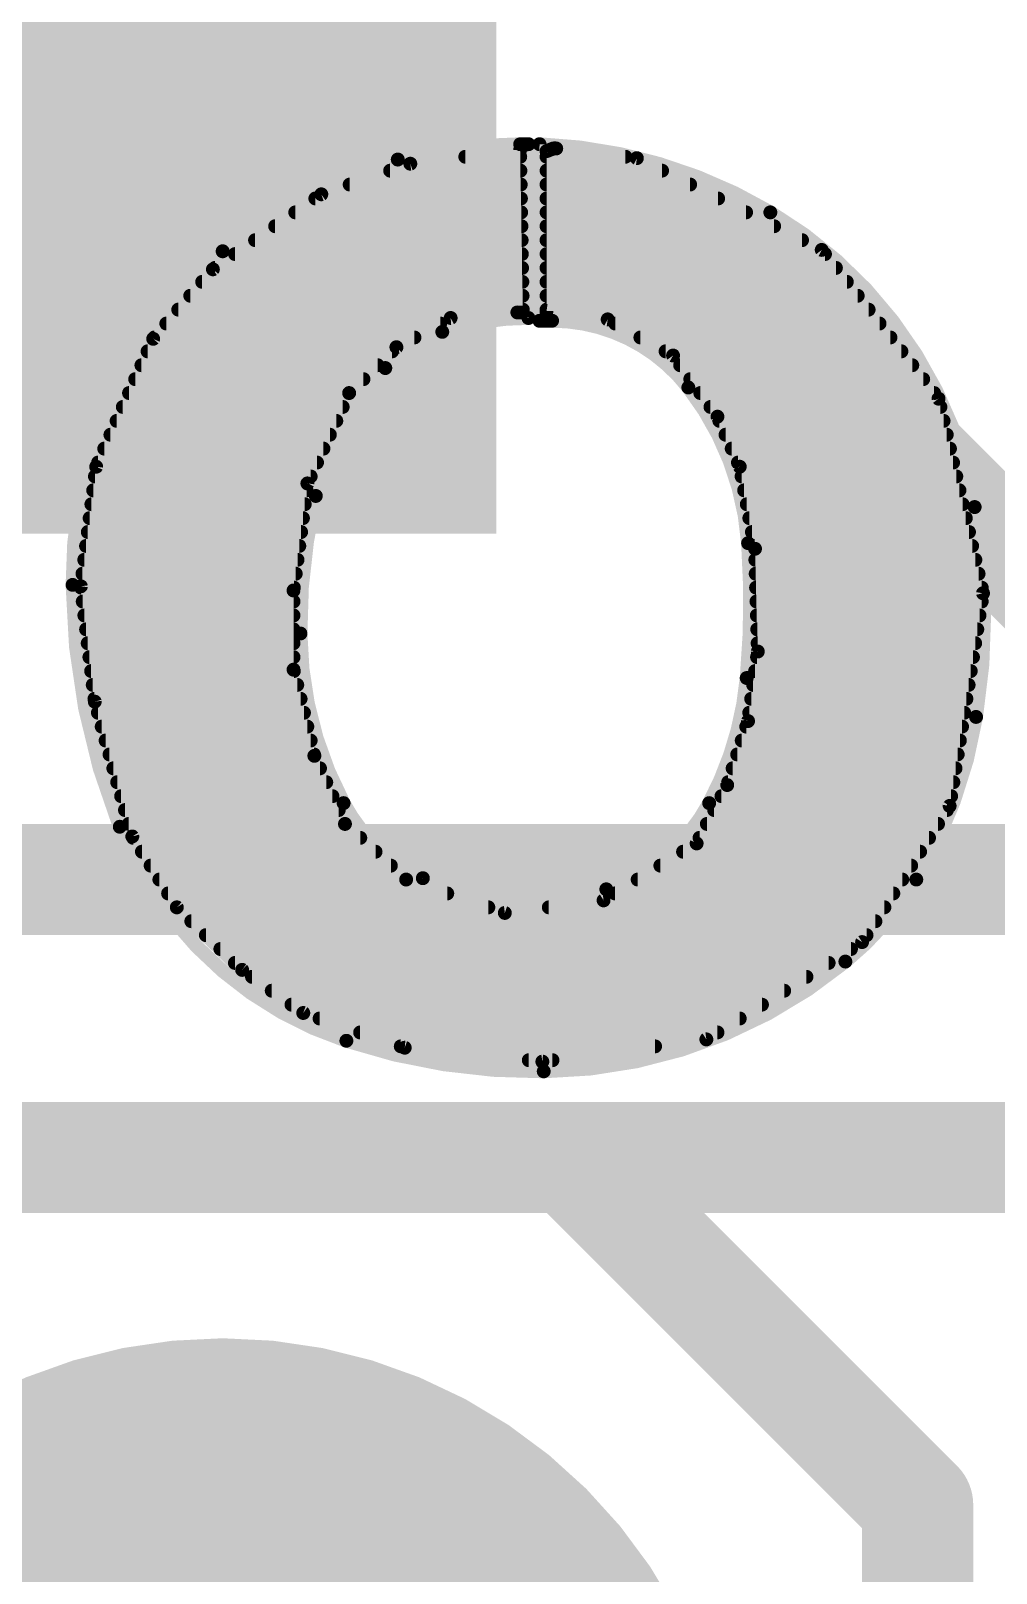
# Model space of a CAD drawing. Extents: x -20 to 87, y -16 to 68.
# Drawn here: x 5.999 to 7.763, y 47.501 to 50.319 of the extents above; entities that cross this region are included whole.
import ezdxf

# ---------------------------------------------------------------- set-up
doc = ezdxf.new("R2010")
doc.units = 0
for name, color, linetype in [('1', 12, 'CONTINUOUS'), ('17', 110, 'CONTINUOUS'), ('22', 40, 'CONTINUOUS'), ('51', 53, 'CONTINUOUS')]:
    doc.layers.add(name, color=color, linetype=linetype)

# ---------------------------------------------------------------- blocks, each defined once
blk = doc.blocks.new('ROUNDP')
at = {"const_width": 0.5}
blk.add_lwpolyline([(0, -0.25, 1), (0, 0.25, 1), (0, -0.25)], format="xyb", dxfattribs=at)
blk = doc.blocks.new('RECT')
blk.add_solid([(-0.5, -0.5), (0.5, -0.5), (-0.5, 0.5), (0.5, 0.5)])

msp = doc.modelspace()

# ---------------------------------------------------------------- linework, layer by layer
at = {"layer": '1', "const_width": 0.2032}
for points in [[(6.35, 49.95), (7.2, 49.95)], [(7.2, 49.95), (7.874, 49.276)], [(4.826, 48.768), (11.176, 48.768)], [(5.715, 48.26), (16.002, 48.26)]]:
    msp.add_lwpolyline(points, dxfattribs=at)
at = {"layer": '1', "const_width": 0.1016}
for points in [[(6.35, 50.0008, 1), (6.35, 49.8992)], [(7.2359, 49.9859, 1), (7.1641, 49.9141)], [(7.2, 49.8992, 1), (7.2, 50.0008)]]:
    msp.add_lwpolyline(points, format="xyb", dxfattribs=at)
at = {"layer": '22'}
for points, const_width in [([(6.8936, 50.1117, 0.0624), (6.67, 50.0837)], 0.0254), ([(6.8999, 50.1016, 1), (6.8873, 50.1014)], 0.0127), ([(6.8936, 50.118, 1), (6.8936, 50.1054)], 0.0127), ([(6.8944, 50.0952, 1), (6.8928, 50.1078)], 0.0127), ([(6.8936, 50.1054, 1), (6.8936, 50.118)], 0.0127), ([(6.9152, 50.1117, 1), (6.9024, 50.1117)], 0.0127), ([(6.9088, 50.1054, 1), (6.9088, 50.118)], 0.0127), ([(6.9355, 50.1117, 1), (6.9227, 50.1117)], 0.0127), ([(7.3508, 49.9872, 0.1246), (6.9291, 50.1117)], 0.0254), ([(6.9293, 50.118, 1), (6.9289, 50.1054)], 0.0127), ([(6.9395, 50.1049, 1), (6.9441, 50.0931)], 0.0127), ([(6.9482, 50.099, 1), (6.9355, 50.099)], 0.0127), ([(6.9545, 50.1103, 1), (6.9545, 50.0977)], 0.0127), ([(6.9568, 50.0981, 1), (6.9522, 50.1099)], 0.0127), ([(6.9604, 50.1103, 1), (6.9588, 50.0977)], 0.0127), ([(6.9596, 50.0977, 1), (6.9596, 50.1103)], 0.0127), ([(6.67, 50.0837, 0.1172), (6.35, 49.9161)], 0.0254), ([(6.6684, 50.0899, 1), (6.6716, 50.0775)], 0.0127), ([(6.6716, 50.0775, 1), (6.6684, 50.0899)], 0.0127), ([(6.6921, 50.0824, 1), (6.6937, 50.0698)], 0.0127), ([(6.695, 50.0701, 1), (6.6908, 50.0821)], 0.0127), ([(6.7933, 50.0951, 1), (6.7933, 50.0825)], 0.0127), ([(6.8938, 50.0825, 1), (6.8938, 50.0951)], 0.0127), ([(6.9418, 50.0951, 1), (6.9418, 50.0825)], 0.0127), ([(7.0861, 50.0825, 1), (7.0861, 50.0951)], 0.0127), ([(7.1097, 50.092, 1), (7.1041, 50.0806)], 0.0127), ([(7.1061, 50.08, 1), (7.1077, 50.0926)], 0.0127), ([(6.656, 50.0697, 1), (6.656, 50.0571)], 0.0127), ([(6.8942, 50.0571, 1), (6.8942, 50.0697)], 0.0127), ([(6.9418, 50.0697, 1), (6.9418, 50.0571)], 0.0127), ([(7.153, 50.0571, 1), (7.153, 50.0697)], 0.0127), ([(6.5282, 50.0262, 1), (6.5324, 50.0142)], 0.0127), ([(6.5339, 50.015, 1), (6.5267, 50.0254)], 0.0127), ([(6.5821, 50.0444, 1), (6.5821, 50.0317)], 0.0127), ([(6.8947, 50.0317, 1), (6.8947, 50.0444)], 0.0127), ([(6.9418, 50.0444, 1), (6.9418, 50.0317)], 0.0127), ([(7.2042, 50.0317, 1), (7.2042, 50.0444)], 0.0127), ([(6.4826, 49.9935, 1), (6.4826, 49.9809)], 0.0127), ([(6.5193, 50.0189, 1), (6.5193, 50.0063)], 0.0127), ([(6.8951, 50.0063, 1), (6.8951, 50.0189)], 0.0127), ([(6.8955, 49.9809, 1), (6.8955, 49.9935)], 0.0127), ([(6.9418, 50.0189, 1), (6.9418, 50.0063)], 0.0127), ([(6.9418, 49.9935, 1), (6.9418, 49.9809)], 0.0127), ([(7.2554, 50.0063, 1), (7.2554, 50.0189)], 0.0127), ([(7.3065, 49.9809, 1), (7.3065, 49.9935)], 0.0127), ([(7.7241, 49.4487, 0.2183), (7.3508, 49.9872)], 0.0254), ([(7.354, 49.9927, 1), (7.3476, 49.9817)], 0.0127), ([(7.3476, 49.9817, 1), (7.354, 49.9927)], 0.0127), ([(6.4459, 49.9682, 1), (6.4459, 49.9555)], 0.0127), ([(6.896, 49.9555, 1), (6.896, 49.9682)], 0.0127), ([(6.9418, 49.9682, 1), (6.9418, 49.9555)], 0.0127), ([(7.3577, 49.9555, 1), (7.3577, 49.9682)], 0.0127), ([(6.4092, 49.9427, 1), (6.4092, 49.9301)], 0.0127), ([(6.8964, 49.9301, 1), (6.8964, 49.9427)], 0.0127), ([(6.9418, 49.9427, 1), (6.9418, 49.9301)], 0.0127), ([(7.4088, 49.9301, 1), (7.4088, 49.9427)], 0.0127), ([(6.35, 49.9161, 0.2195), (6.0757, 49.3065)], 0.0254), ([(6.3458, 49.9209, 1), (6.3542, 49.9113)], 0.0127), ([(6.3542, 49.9113, 1), (6.3458, 49.9209)], 0.0127), ([(6.3725, 49.9173, 1), (6.3725, 49.9047)], 0.0127), ([(6.8968, 49.9047, 1), (6.8968, 49.9173)], 0.0127), ([(6.9418, 49.9173, 1), (6.9418, 49.9047)], 0.0127), ([(7.4497, 49.9225, 1), (7.4397, 49.9147)], 0.0127), ([(7.4419, 49.9129, 1), (7.4475, 49.9243)], 0.0127), ([(7.4507, 49.9047, 1), (7.4507, 49.9173)], 0.0127), ([(6.3286, 49.8883, 1), (6.3358, 49.8779)], 0.0127), ([(6.337, 49.879, 1), (6.3274, 49.8872)], 0.0127), ([(6.3358, 49.892, 1), (6.3358, 49.8793)], 0.0127), ([(6.8972, 49.8793, 1), (6.8972, 49.892)], 0.0127), ([(6.9418, 49.892, 1), (6.9418, 49.8793)], 0.0127), ([(7.4706, 49.8793, 1), (7.4706, 49.892)], 0.0127), ([(6.3125, 49.8665, 1), (6.3125, 49.8539)], 0.0127), ([(6.8977, 49.8539, 1), (6.8977, 49.8665)], 0.0127), ([(6.9418, 49.8665, 1), (6.9418, 49.8539)], 0.0127), ([(7.4906, 49.8539, 1), (7.4906, 49.8665)], 0.0127), ([(6.2907, 49.8411, 1), (6.2907, 49.8285)], 0.0127), ([(6.8981, 49.8285, 1), (6.8981, 49.8411)], 0.0127), ([(6.9418, 49.8411, 1), (6.9418, 49.8285)], 0.0127), ([(7.5105, 49.8285, 1), (7.5105, 49.8411)], 0.0127), ([(6.2688, 49.8158, 1), (6.2688, 49.8031)], 0.0127), ([(6.9088, 49.7942, 0.0828), (6.7513, 49.7688)], 0.0254), ([(6.7661, 49.8005, 1), (6.7671, 49.7879)], 0.0127), ([(6.7696, 49.7886, 1), (6.7636, 49.7998)], 0.0127), ([(6.8885, 49.8107, 1), (6.8885, 49.798)], 0.0127), ([(6.889, 49.798, 1), (6.888, 49.8106)], 0.0127), ([(6.8923, 49.8042, 1), (6.9049, 49.8044)], 0.0127), ([(6.8985, 49.8031, 1), (6.8985, 49.8158)], 0.0127), ([(6.8986, 49.798, 1), (6.8986, 49.8107)], 0.0127), ([(6.9024, 49.7942, 1), (6.9152, 49.7942)], 0.0127), ([(6.9088, 49.7879, 1), (6.9088, 49.8005)], 0.0127), ([(6.9291, 49.7955, 1), (6.9291, 49.7828)], 0.0127), ([(6.9418, 49.8158, 1), (6.9418, 49.8031)], 0.0127), ([(6.9427, 49.8132, 1), (6.9409, 49.8006)], 0.0127), ([(6.9355, 49.8069, 1), (6.9482, 49.8069)], 0.0127), ([(7.2009, 49.6672, 0.2316), (6.952, 49.7891)], 0.0254), ([(6.952, 49.7954, 1), (6.952, 49.7828)], 0.0127), ([(6.952, 49.7828, 1), (6.952, 49.7955)], 0.0127), ([(7.0567, 49.7972, 1), (7.0505, 49.786)], 0.0127), ([(7.0527, 49.7853, 1), (7.0545, 49.7979)], 0.0127), ([(7.5304, 49.8031, 1), (7.5304, 49.8158)], 0.0127), ([(6.247, 49.7903, 1), (6.247, 49.7777)], 0.0127), ([(6.7513, 49.7688, 0.1209), (6.6472, 49.7027)], 0.0254), ([(6.7493, 49.7748, 1), (6.7533, 49.7628)], 0.0127), ([(6.7477, 49.7777, 1), (6.7477, 49.7903)], 0.0127), ([(6.7533, 49.7628, 1), (6.7493, 49.7748)], 0.0127), ([(6.9227, 49.7891, 1), (6.9355, 49.7891)], 0.0127), ([(7.0673, 49.7903, 1), (7.0673, 49.7777)], 0.0127), ([(7.5504, 49.7777, 1), (7.5504, 49.7903)], 0.0127), ([(6.2128, 49.7396, 1), (6.2128, 49.7269)], 0.0127), ([(6.2182, 49.7602, 1), (6.2278, 49.752)], 0.0127), ([(6.2288, 49.7535, 1), (6.2172, 49.7587)], 0.0127), ([(6.2252, 49.7649, 1), (6.2252, 49.7523)], 0.0127), ([(6.6597, 49.7269, 1), (6.6597, 49.7396)], 0.0127), ([(6.6645, 49.7464, 1), (6.6705, 49.7352)], 0.0127), ([(6.6719, 49.7362, 1), (6.6631, 49.7454)], 0.0127), ([(6.7005, 49.7523, 1), (6.7005, 49.7649)], 0.0127), ([(7.1133, 49.7649, 1), (7.1133, 49.7523)], 0.0127), ([(7.1593, 49.7396, 1), (7.1593, 49.7269)], 0.0127), ([(7.5703, 49.7523, 1), (7.5703, 49.7649)], 0.0127), ([(7.5903, 49.7269, 1), (7.5903, 49.7396)], 0.0127), ([(6.2015, 49.7141, 1), (6.2015, 49.7015)], 0.0127), ([(6.6335, 49.7015, 1), (6.6335, 49.7141)], 0.0127), ([(7.1781, 49.7293, 1), (7.1679, 49.7219)], 0.0127), ([(7.1699, 49.72, 1), (7.1761, 49.7312)], 0.0127), ([(7.1859, 49.7141, 1), (7.1859, 49.7015)], 0.0127), ([(7.6102, 49.7015, 1), (7.6102, 49.7141)], 0.0127), ([(6.1902, 49.6887, 1), (6.1902, 49.6761)], 0.0127), ([(6.6472, 49.7027, 0.1342), (6.5202, 49.469)], 0.0254), ([(6.6073, 49.6761, 1), (6.6073, 49.6887)], 0.0127), ([(6.6426, 49.7071, 1), (6.6518, 49.6983)], 0.0127), ([(6.6518, 49.6983, 1), (6.6426, 49.7071)], 0.0127), ([(7.2044, 49.6887, 1), (7.2044, 49.6761)], 0.0127), ([(7.6302, 49.6761, 1), (7.6302, 49.6887)], 0.0127), ([(6.1789, 49.6634, 1), (6.1789, 49.6507)], 0.0127), ([(6.5767, 49.6616, 1), (6.5855, 49.6524)], 0.0127), ([(6.5869, 49.6543, 1), (6.5753, 49.6597)], 0.0127), ([(6.5811, 49.6507, 1), (6.5811, 49.6634)], 0.0127), ([(7.3101, 49.3827, 0.1478), (7.2009, 49.6672)], 0.0254), ([(7.2059, 49.6711, 1), (7.1959, 49.6633)], 0.0127), ([(7.1959, 49.6633, 1), (7.2059, 49.6711)], 0.0127), ([(7.2228, 49.6634, 1), (7.2228, 49.6507)], 0.0127), ([(7.6501, 49.6507, 1), (7.6501, 49.6634)], 0.0127), ([(7.6643, 49.6482, 1), (7.6519, 49.6454)], 0.0127), ([(6.1675, 49.6379, 1), (6.1675, 49.6253)], 0.0127), ([(6.5694, 49.6253, 1), (6.5694, 49.6379)], 0.0127), ([(7.2413, 49.6379, 1), (7.2413, 49.6253)], 0.0127), ([(7.6531, 49.6429, 1), (7.6631, 49.6507)], 0.0127), ([(7.6616, 49.6253, 1), (7.6616, 49.6379)], 0.0127), ([(6.1562, 49.6125, 1), (6.1562, 49.5999)], 0.0127), ([(6.5577, 49.5999, 1), (6.5577, 49.6125)], 0.0127), ([(7.26, 49.6164, 1), (7.2484, 49.6112)], 0.0127), ([(7.2491, 49.6101, 1), (7.2593, 49.6175)], 0.0127), ([(7.2576, 49.6125, 1), (7.2576, 49.5999)], 0.0127), ([(7.6674, 49.5999, 1), (7.6674, 49.6125)], 0.0127), ([(6.1449, 49.5872, 1), (6.1449, 49.5745)], 0.0127), ([(6.5459, 49.5745, 1), (6.5459, 49.5872)], 0.0127), ([(7.2689, 49.5872, 1), (7.2689, 49.5745)], 0.0127), ([(7.6732, 49.5745, 1), (7.6732, 49.5872)], 0.0127), ([(6.1336, 49.5618, 1), (6.1336, 49.5491)], 0.0127), ([(6.5342, 49.5491, 1), (6.5342, 49.5618)], 0.0127), ([(7.2802, 49.5618, 1), (7.2802, 49.5491)], 0.0127), ([(7.679, 49.5491, 1), (7.679, 49.5618)], 0.0127), ([(6.1252, 49.5216, 1), (6.1126, 49.5232)], 0.0127), ([(6.1131, 49.525, 1), (6.1247, 49.5198)], 0.0127), ([(6.1223, 49.5363, 1), (6.1223, 49.5237)], 0.0127), ([(6.5225, 49.5237, 1), (6.5225, 49.5363)], 0.0127), ([(7.2915, 49.5363, 1), (7.2915, 49.5237)], 0.0127), ([(7.3011, 49.5236, 1), (7.2887, 49.5212)], 0.0127), ([(7.2891, 49.5198, 1), (7.3007, 49.525)], 0.0127), ([(7.6848, 49.5237, 1), (7.6848, 49.5363)], 0.0127), ([(6.1134, 49.4856, 1), (6.1134, 49.4729)], 0.0127), ([(6.1166, 49.511, 1), (6.1166, 49.4983)], 0.0127), ([(6.5112, 49.4911, 1), (6.4986, 49.4927)], 0.0127), ([(6.4991, 49.4946, 1), (6.5107, 49.4892)], 0.0127), ([(6.5033, 49.4729, 1), (6.5033, 49.4856)], 0.0127), ([(6.5108, 49.4983, 1), (6.5108, 49.511)], 0.0127), ([(7.2982, 49.511, 1), (7.2982, 49.4983)], 0.0127), ([(7.3029, 49.4856, 1), (7.3029, 49.4729)], 0.0127), ([(7.6906, 49.4983, 1), (7.6906, 49.511)], 0.0127), ([(7.6964, 49.4729, 1), (7.6964, 49.4856)], 0.0127), ([(6.1101, 49.4601, 1), (6.1101, 49.4475)], 0.0127), ([(6.5202, 49.469, 0.0602), (6.4922, 49.2176)], 0.0254), ([(6.5, 49.4475, 1), (6.5, 49.4601)], 0.0127), ([(6.514, 49.4705, 1), (6.5264, 49.4675)], 0.0127), ([(6.5264, 49.4675, 1), (6.514, 49.4705)], 0.0127), ([(7.3077, 49.4601, 1), (7.3077, 49.4475)], 0.0127), ([(7.7022, 49.4475, 1), (7.7022, 49.4601)], 0.0127), ([(6.1069, 49.4348, 1), (6.1069, 49.4221)], 0.0127), ([(6.4967, 49.4221, 1), (6.4967, 49.4348)], 0.0127), ([(7.3124, 49.4348, 1), (7.3124, 49.4221)], 0.0127), ([(7.708, 49.4221, 1), (7.708, 49.4348)], 0.0127), ([(7.7267, 49.0652, 0.0851), (7.7241, 49.4487)], 0.0254), ([(7.7304, 49.4498, 1), (7.7178, 49.4476)], 0.0127), ([(7.7178, 49.4476, 1), (7.7304, 49.4498)], 0.0127), ([(6.1036, 49.4094, 1), (6.1036, 49.3967)], 0.0127), ([(6.4934, 49.3967, 1), (6.4934, 49.4094)], 0.0127), ([(7.3171, 49.4094, 1), (7.3171, 49.3967)], 0.0127), ([(7.7138, 49.3967, 1), (7.7138, 49.4094)], 0.0127), ([(6.1003, 49.3839, 1), (6.1003, 49.3713)], 0.0127), ([(6.4901, 49.3713, 1), (6.4901, 49.3839)], 0.0127), ([(7.3076, 49.1363, 0.0416), (7.3101, 49.3827)], 0.0254), ([(7.3164, 49.3832, 1), (7.3038, 49.3822)], 0.0127), ([(7.3038, 49.3822, 1), (7.3164, 49.3832)], 0.0127), ([(7.3219, 49.3839, 1), (7.3219, 49.3713)], 0.0127), ([(7.3291, 49.3727, 1), (7.3165, 49.3723)], 0.0127), ([(7.3166, 49.3713, 1), (7.329, 49.3737)], 0.0127), ([(7.7196, 49.3713, 1), (7.7196, 49.3839)], 0.0127), ([(6.0971, 49.3586, 1), (6.0971, 49.3459)], 0.0127), ([(6.4868, 49.3459, 1), (6.4868, 49.3586)], 0.0127), ([(7.3234, 49.3586, 1), (7.3234, 49.3459)], 0.0127), ([(7.7255, 49.3459, 1), (7.7255, 49.3586)], 0.0127), ([(6.0938, 49.3332, 1), (6.0938, 49.3205)], 0.0127), ([(6.4835, 49.3205, 1), (6.4835, 49.3332)], 0.0127), ([(7.324, 49.3332, 1), (7.324, 49.3205)], 0.0127), ([(7.7313, 49.3205, 1), (7.7313, 49.3332)], 0.0127), ([(6.0757, 49.3065, 0.092), (6.162, 48.8645)], 0.0254), ([(6.082, 49.3066, 1), (6.0694, 49.3064)], 0.0127), ([(6.0694, 49.3064, 1), (6.082, 49.3066)], 0.0127), ([(6.0972, 49.3047, 1), (6.0846, 49.3031)], 0.0127), ([(6.0846, 49.3047, 1), (6.0972, 49.3031)], 0.0127), ([(6.0912, 49.3077, 1), (6.0912, 49.2951)], 0.0127), ([(6.4859, 49.2963, 1), (6.4732, 49.2963)], 0.0127), ([(6.4732, 49.2971, 1), (6.4858, 49.2955)], 0.0127), ([(6.4802, 49.2951, 1), (6.4802, 49.3077)], 0.0127), ([(7.3247, 49.3077, 1), (7.3247, 49.2951)], 0.0127), ([(7.7457, 49.2902, 1), (7.7331, 49.2922)], 0.0127), ([(7.7332, 49.2898, 1), (7.7456, 49.2926)], 0.0127), ([(7.7371, 49.2951, 1), (7.7371, 49.3077)], 0.0127), ([(6.0943, 49.2824, 1), (6.0943, 49.2697)], 0.0127), ([(6.4795, 49.2697, 1), (6.4795, 49.2824)], 0.0127), ([(7.3254, 49.2824, 1), (7.3254, 49.2697)], 0.0127), ([(7.737, 49.2697, 1), (7.737, 49.2824)], 0.0127), ([(6.0973, 49.257, 1), (6.0973, 49.2443)], 0.0127), ([(6.1004, 49.2315, 1), (6.1004, 49.2189)], 0.0127), ([(6.4795, 49.2443, 1), (6.4795, 49.257)], 0.0127), ([(6.4795, 49.2189, 1), (6.4795, 49.2315)], 0.0127), ([(7.3261, 49.257, 1), (7.3261, 49.2443)], 0.0127), ([(7.3268, 49.2315, 1), (7.3268, 49.2189)], 0.0127), ([(7.729, 49.2189, 1), (7.729, 49.2315)], 0.0127), ([(7.733, 49.2443, 1), (7.733, 49.257)], 0.0127), ([(6.1034, 49.2062, 1), (6.1034, 49.1935)], 0.0127), ([(6.4795, 49.1935, 1), (6.4795, 49.2062)], 0.0127), ([(6.4922, 49.2176, 0.1204), (6.571, 48.9077)], 0.0254), ([(6.4985, 49.2177, 1), (6.4859, 49.2175)], 0.0127), ([(6.4859, 49.2175, 1), (6.4985, 49.2177)], 0.0127), ([(7.3275, 49.2062, 1), (7.3275, 49.1935)], 0.0127), ([(7.7251, 49.1935, 1), (7.7251, 49.2062)], 0.0127), ([(6.1065, 49.1808, 1), (6.1065, 49.1681)], 0.0127), ([(6.4795, 49.1681, 1), (6.4795, 49.1808)], 0.0127), ([(7.3265, 49.1808, 1), (7.3265, 49.1681)], 0.0127), ([(7.3342, 49.1837, 1), (7.3216, 49.1855)], 0.0127), ([(7.3216, 49.1844, 1), (7.3342, 49.1848)], 0.0127), ([(7.7211, 49.1681, 1), (7.7211, 49.1808)], 0.0127), ([(6.1096, 49.1553, 1), (6.1096, 49.1427)], 0.0127), ([(6.4857, 49.153, 1), (6.4733, 49.15)], 0.0127), ([(6.4732, 49.1515, 1), (6.4859, 49.1515)], 0.0127), ([(6.4801, 49.1427, 1), (6.4801, 49.1553)], 0.0127), ([(7.3229, 49.1553, 1), (7.3229, 49.1427)], 0.0127), ([(7.7171, 49.1427, 1), (7.7171, 49.1553)], 0.0127), ([(6.1126, 49.13, 1), (6.1126, 49.1173)], 0.0127), ([(6.4863, 49.1173, 1), (6.4863, 49.13)], 0.0127), ([(7.239, 48.9077, 0.0995), (7.3076, 49.1363)], 0.0254), ([(7.3013, 49.1369, 1), (7.3139, 49.1357)], 0.0127), ([(7.3139, 49.1357, 1), (7.3013, 49.1369)], 0.0127), ([(7.3194, 49.13, 1), (7.3194, 49.1173)], 0.0127), ([(7.7131, 49.1173, 1), (7.7131, 49.13)], 0.0127), ([(6.1157, 49.1046, 1), (6.1157, 49.0919)], 0.0127), ([(6.1224, 49.0948, 1), (6.1102, 49.0914)], 0.0127), ([(6.11, 49.0923, 1), (6.1226, 49.0939)], 0.0127), ([(6.4924, 49.0919, 1), (6.4924, 49.1046)], 0.0127), ([(7.3158, 49.1046, 1), (7.3158, 49.0919)], 0.0127), ([(7.7091, 49.0919, 1), (7.7091, 49.1046)], 0.0127), ([(6.122, 49.0791, 1), (6.122, 49.0665)], 0.0127), ([(6.4986, 49.0665, 1), (6.4986, 49.0791)], 0.0127), ([(7.3161, 49.0556, 1), (7.3041, 49.0596)], 0.0127), ([(7.3122, 49.0791, 1), (7.3122, 49.0665)], 0.0127), ([(7.6175, 48.768, 0.0949), (7.7267, 49.0652)], 0.0254), ([(7.7051, 49.0665, 1), (7.7051, 49.0791)], 0.0127), ([(7.733, 49.0642, 1), (7.7204, 49.0662)], 0.0127), ([(7.7204, 49.0662, 1), (7.733, 49.0642)], 0.0127), ([(6.129, 49.0538, 1), (6.129, 49.0411)], 0.0127), ([(6.5047, 49.0411, 1), (6.5047, 49.0538)], 0.0127), ([(7.3068, 49.0538, 1), (7.3068, 49.0411)], 0.0127), ([(7.3038, 49.0585, 1), (7.3164, 49.0567)], 0.0127), ([(7.7011, 49.0411, 1), (7.7011, 49.0538)], 0.0127), ([(6.1361, 49.0284, 1), (6.1361, 49.0157)], 0.0127), ([(6.5108, 49.0157, 1), (6.5108, 49.0284)], 0.0127), ([(7.2985, 49.0284, 1), (7.2985, 49.0157)], 0.0127), ([(7.6971, 49.0157, 1), (7.6971, 49.0284)], 0.0127), ([(6.1432, 49.0029, 1), (6.1432, 48.9903)], 0.0127), ([(6.1502, 48.9776, 1), (6.1502, 48.9649)], 0.0127), ([(6.5234, 48.9967, 1), (6.5118, 48.9915)], 0.0127), ([(6.5114, 48.9926, 1), (6.5238, 48.9956)], 0.0127), ([(6.517, 48.9903, 1), (6.517, 49.0029)], 0.0127), ([(6.5279, 48.9649, 1), (6.5279, 48.9776)], 0.0127), ([(7.2819, 48.9776, 1), (7.2819, 48.9649)], 0.0127), ([(7.2902, 49.0029, 1), (7.2902, 48.9903)], 0.0127), ([(7.6892, 48.9649, 1), (7.6892, 48.9776)], 0.0127), ([(7.6932, 48.9903, 1), (7.6932, 49.0029)], 0.0127), ([(6.1573, 48.9522, 1), (6.1573, 48.9395)], 0.0127), ([(6.5393, 48.9395, 1), (6.5393, 48.9522)], 0.0127), ([(7.2737, 48.9522, 1), (7.2737, 48.9395)], 0.0127), ([(7.6852, 48.9395, 1), (7.6852, 48.9522)], 0.0127), ([(6.1644, 48.9267, 1), (6.1644, 48.9141)], 0.0127), ([(6.5507, 48.9141, 1), (6.5507, 48.9267)], 0.0127), ([(7.2614, 48.9267, 1), (7.2614, 48.9141)], 0.0127), ([(7.266, 48.9427, 1), (7.278, 48.9387)], 0.0127), ([(7.2776, 48.9378, 1), (7.2664, 48.9436)], 0.0127), ([(7.6812, 48.9141, 1), (7.6812, 48.9267)], 0.0127), ([(6.1715, 48.9014, 1), (6.1715, 48.8887)], 0.0127), ([(6.5621, 48.8887, 1), (6.5621, 48.9014)], 0.0127), ([(6.571, 48.9077, 0.1633), (6.7158, 48.7705)], 0.0254), ([(6.5766, 48.9107, 1), (6.5654, 48.9047)], 0.0127), ([(6.5654, 48.9047, 1), (6.5766, 48.9107)], 0.0127), ([(7.051, 48.7502, 0.1942), (7.239, 48.9077)], 0.0254), ([(7.2334, 48.9107, 1), (7.2446, 48.9047)], 0.0127), ([(7.2446, 48.9047, 1), (7.2334, 48.9107)], 0.0127), ([(7.2481, 48.9014, 1), (7.2481, 48.8887)], 0.0127), ([(7.6721, 48.9036, 1), (7.6847, 48.9016)], 0.0127), ([(7.6837, 48.8992, 1), (7.6731, 48.906)], 0.0127), ([(7.6735, 48.8887, 1), (7.6735, 48.9014)], 0.0127), ([(6.162, 48.8645, 0.2224), (6.5761, 48.4734)], 0.0254), ([(6.1679, 48.8668, 1), (6.1561, 48.8622)], 0.0127), ([(6.1561, 48.8622, 1), (6.1679, 48.8668)], 0.0127), ([(6.1785, 48.876, 1), (6.1785, 48.8633)], 0.0127), ([(6.5778, 48.8743, 1), (6.5692, 48.8649)], 0.0127), ([(6.5677, 48.867, 1), (6.5793, 48.8722)], 0.0127), ([(6.5735, 48.8633, 1), (6.5735, 48.876)], 0.0127), ([(7.2348, 48.876, 1), (7.2348, 48.8633)], 0.0127), ([(7.6572, 48.8633, 1), (7.6572, 48.876)], 0.0127), ([(6.1903, 48.8501, 1), (6.1795, 48.8433)], 0.0127), ([(6.1788, 48.845, 1), (6.191, 48.8484)], 0.0127), ([(6.1865, 48.8505, 1), (6.1865, 48.8379)], 0.0127), ([(6.6015, 48.8379, 1), (6.6015, 48.8505)], 0.0127), ([(7.2105, 48.8369, 1), (7.2217, 48.8311)], 0.0127), ([(7.2194, 48.8286, 1), (7.2128, 48.8394)], 0.0127), ([(7.2214, 48.8505, 1), (7.2214, 48.8379)], 0.0127), ([(7.6409, 48.8379, 1), (7.6409, 48.8505)], 0.0127), ([(6.2024, 48.8252, 1), (6.2024, 48.8125)], 0.0127), ([(6.6294, 48.8125, 1), (6.6294, 48.8252)], 0.0127), ([(7.1913, 48.8252, 1), (7.1913, 48.8125)], 0.0127), ([(7.6245, 48.8125, 1), (7.6245, 48.8252)], 0.0127), ([(6.2184, 48.7998, 1), (6.2184, 48.7871)], 0.0127), ([(6.6574, 48.7871, 1), (6.6574, 48.7998)], 0.0127), ([(7.1498, 48.7998, 1), (7.1498, 48.7871)], 0.0127), ([(7.6082, 48.7871, 1), (7.6082, 48.7998)], 0.0127), ([(6.2343, 48.7743, 1), (6.2343, 48.7617)], 0.0127), ([(6.6873, 48.774, 1), (6.6833, 48.762)], 0.0127), ([(6.681, 48.7633, 1), (6.6896, 48.7727)], 0.0127), ([(6.6853, 48.7617, 1), (6.6853, 48.7743)], 0.0127), ([(6.7158, 48.7705, 0.1897), (7.051, 48.7502)], 0.0254), ([(6.7185, 48.7763, 1), (6.7131, 48.7647)], 0.0127), ([(6.7131, 48.7647, 1), (6.7185, 48.7763)], 0.0127), ([(7.049, 48.7562, 1), (7.053, 48.7442)], 0.0127), ([(7.053, 48.7442, 1), (7.049, 48.7562)], 0.0127), ([(7.1083, 48.7743, 1), (7.1083, 48.7617)], 0.0127), ([(7.4879, 48.6181, 0.0859), (7.6175, 48.768)], 0.0254), ([(7.5919, 48.7617, 1), (7.5919, 48.7743)], 0.0127), ([(7.6121, 48.7713, 1), (7.6229, 48.7647)], 0.0127), ([(7.6229, 48.7647, 1), (7.6121, 48.7713)], 0.0127), ([(6.2503, 48.749, 1), (6.2503, 48.7363)], 0.0127), ([(6.2706, 48.7218, 1), (6.2618, 48.7126)], 0.0127), ([(6.2662, 48.7236, 1), (6.2662, 48.7109)], 0.0127), ([(6.7604, 48.7363, 1), (6.7604, 48.749)], 0.0127), ([(6.8355, 48.7109, 1), (6.8355, 48.7236)], 0.0127), ([(6.946, 48.7236, 1), (6.946, 48.7109)], 0.0127), ([(7.0427, 48.7353, 1), (7.0493, 48.7245)], 0.0127), ([(7.0468, 48.7236, 1), (7.0452, 48.7362)], 0.0127), ([(7.0668, 48.749, 1), (7.0668, 48.7363)], 0.0127), ([(7.5592, 48.7109, 1), (7.5592, 48.7236)], 0.0127), ([(7.5755, 48.7363, 1), (7.5755, 48.749)], 0.0127), ([(6.2608, 48.7138, 1), (6.2716, 48.7206)], 0.0127), ([(6.2927, 48.6981, 1), (6.2927, 48.6855)], 0.0127), ([(6.8648, 48.7133, 1), (6.8664, 48.7007)], 0.0127), ([(6.8636, 48.701, 1), (6.8676, 48.713)], 0.0127), ([(7.5429, 48.6855, 1), (7.5429, 48.6981)], 0.0127), ([(6.3193, 48.6728, 1), (6.3193, 48.6601)], 0.0127), ([(7.5266, 48.6601, 1), (7.5266, 48.6728)], 0.0127), ([(6.3458, 48.6474, 1), (6.3458, 48.6347)], 0.0127), ([(7.4981, 48.6347, 1), (7.4981, 48.6474)], 0.0127), ([(7.5131, 48.6571, 1), (7.5237, 48.6503)], 0.0127), ([(7.5218, 48.6483, 1), (7.515, 48.6591)], 0.0127), ([(6.3723, 48.6219, 1), (6.3723, 48.6093)], 0.0127), ([(6.9367, 48.4175, 0.1703), (7.4879, 48.6181)], 0.0254), ([(7.4574, 48.6093, 1), (7.4574, 48.6219)], 0.0127), ([(7.4839, 48.623, 1), (7.4919, 48.6132)], 0.0127), ([(7.4919, 48.6132, 1), (7.4839, 48.623)], 0.0127), ([(6.3893, 48.6081, 1), (6.3819, 48.5977)], 0.0127), ([(6.3812, 48.5983, 1), (6.39, 48.6075)], 0.0127), ([(6.4036, 48.5966, 1), (6.4036, 48.5839)], 0.0127), ([(7.4168, 48.5839, 1), (7.4168, 48.5966)], 0.0127), ([(6.4397, 48.5712, 1), (6.4397, 48.5585)], 0.0127), ([(7.3761, 48.5585, 1), (7.3761, 48.5712)], 0.0127), ([(6.4757, 48.5457, 1), (6.4757, 48.5331)], 0.0127), ([(6.4994, 48.5302, 1), (6.4952, 48.5182)], 0.0127), ([(6.4936, 48.519, 1), (6.501, 48.5294)], 0.0127), ([(7.3355, 48.5331, 1), (7.3355, 48.5457)], 0.0127), ([(6.5271, 48.5204, 1), (6.5271, 48.5077)], 0.0127), ([(7.2949, 48.5077, 1), (7.2949, 48.5204)], 0.0127), ([(6.5761, 48.4734, 0.083), (6.9367, 48.4175)], 0.0254), ([(6.5781, 48.4794, 1), (6.5741, 48.4674)], 0.0127), ([(6.5741, 48.4674, 1), (6.5781, 48.4794)], 0.0127), ([(6.6012, 48.495, 1), (6.6012, 48.4823)], 0.0127), ([(6.6754, 48.4695, 1), (6.6754, 48.4569)], 0.0127), ([(7.1402, 48.4569, 1), (7.1402, 48.4695)], 0.0127), ([(7.2305, 48.4813, 1), (7.2373, 48.4705)], 0.0127), ([(7.2348, 48.4696, 1), (7.233, 48.4822)], 0.0127), ([(7.2542, 48.4823, 1), (7.2542, 48.495)], 0.0127), ([(6.6833, 48.467, 1), (6.6821, 48.4544)], 0.0127), ([(6.6806, 48.4547, 1), (6.6848, 48.4667)], 0.0127), ([(6.9094, 48.4442, 1), (6.9094, 48.4315)], 0.0127), ([(6.9333, 48.4416, 1), (6.9351, 48.429)], 0.0127), ([(6.9336, 48.429, 1), (6.9348, 48.4416)], 0.0127), ([(6.9527, 48.4315, 1), (6.9527, 48.4442)], 0.0127), ([(6.9366, 48.4238, 1), (6.9368, 48.4112)], 0.0127), ([(6.9368, 48.4112, 1), (6.9366, 48.4238)], 0.0127), ([(7.0209, 48.2959, 1), (6.9491, 48.2241)], 0.1016), ([(6.985, 48.2092, 1), (6.985, 48.3108)], 0.1016), ([(7.6708, 47.625, 1), (7.5692, 47.625)], 0.1016), ([(7.5841, 47.5891, 1), (7.6559, 47.6609)], 0.1016)]:
    msp.add_lwpolyline(points, format="xyb", dxfattribs=dict(at, const_width=const_width))
for points, const_width in [([(6.8936, 50.1015), (6.6929, 50.0761)], 0.0254), ([(6.9088, 50.1117), (6.8936, 50.1117)], 0.0254), ([(6.8986, 49.8043), (6.8936, 50.1015)], 0.0254), ([(6.9088, 49.7942), (6.9088, 50.1117)], 0.0254), ([(6.9291, 50.1117), (6.9291, 49.7891)], 0.0254), ([(6.9545, 50.104), (6.9418, 50.099)], 0.0254), ([(6.9418, 50.099), (6.9418, 49.8069)], 0.0254), ([(6.9596, 50.104), (6.9545, 50.104)], 0.0254), ([(7.1069, 50.0863), (6.9596, 50.104)], 0.0254), ([(6.6929, 50.0761), (6.5303, 50.0202)], 0.0254), ([(6.7933, 50.0888), (6.8938, 50.0888)], 0.0254), ([(6.9418, 50.0888), (7.0861, 50.0888)], 0.0254), ([(7.4447, 49.9186), (7.1069, 50.0863)], 0.0254), ([(6.656, 50.0634), (6.8942, 50.0634)], 0.0254), ([(6.9418, 50.0634), (7.153, 50.0634)], 0.0254), ([(6.5303, 50.0202), (6.3322, 49.8831)], 0.0254), ([(6.5821, 50.038), (6.8947, 50.038)], 0.0254), ([(6.9418, 50.038), (7.2042, 50.038)], 0.0254), ([(6.4826, 49.9872), (6.8955, 49.9872)], 0.0254), ([(6.5193, 50.0126), (6.8951, 50.0126)], 0.0254), ([(6.9418, 50.0126), (7.2554, 50.0126)], 0.0254), ([(6.9418, 49.9872), (7.3065, 49.9872)], 0.0254), ([(6.4459, 49.9618), (6.896, 49.9618)], 0.0254), ([(6.9418, 49.9618), (7.3577, 49.9618)], 0.0254), ([(6.4092, 49.9364), (6.8964, 49.9364)], 0.0254), ([(6.9418, 49.9364), (7.4088, 49.9364)], 0.0254), ([(6.3725, 49.911), (6.8968, 49.911)], 0.0254), ([(6.9418, 49.911), (7.4507, 49.911)], 0.0254), ([(7.6581, 49.6468), (7.4447, 49.9186)], 0.0254), ([(6.3322, 49.8831), (6.223, 49.7561)], 0.0254), ([(6.3358, 49.8856), (6.8972, 49.8856)], 0.0254), ([(6.9418, 49.8856), (7.4706, 49.8856)], 0.0254), ([(6.3125, 49.8602), (6.8977, 49.8602)], 0.0254), ([(6.9418, 49.8602), (7.4906, 49.8602)], 0.0254), ([(6.2907, 49.8348), (6.8981, 49.8348)], 0.0254), ([(6.9418, 49.8348), (7.5105, 49.8348)], 0.0254), ([(6.2688, 49.8094), (6.8985, 49.8094)], 0.0254), ([(6.6675, 49.7408), (6.7666, 49.7942)], 0.0254), ([(6.7666, 49.7942), (6.8885, 49.8043)], 0.0254), ([(6.8885, 49.8043), (6.8986, 49.8043)], 0.0254), ([(6.9291, 49.7891), (6.952, 49.7891)], 0.0254), ([(6.9418, 49.8094), (7.5304, 49.8094)], 0.0254), ([(6.9418, 49.8069), (7.0536, 49.7916)], 0.0254), ([(7.0536, 49.7916), (7.173, 49.7256)], 0.0254), ([(6.247, 49.784), (6.7477, 49.784)], 0.0254), ([(7.0673, 49.784), (7.5504, 49.784)], 0.0254), ([(6.223, 49.7561), (6.1189, 49.5224)], 0.0254), ([(6.2128, 49.7332), (6.6597, 49.7332)], 0.0254), ([(6.2252, 49.7586), (6.7005, 49.7586)], 0.0254), ([(6.5811, 49.657), (6.6675, 49.7408)], 0.0254), ([(7.1133, 49.7586), (7.5703, 49.7586)], 0.0254), ([(7.1593, 49.7332), (7.5903, 49.7332)], 0.0254), ([(6.2015, 49.7078), (6.6335, 49.7078)], 0.0254), ([(7.173, 49.7256), (7.2542, 49.6138)], 0.0254), ([(7.1859, 49.7078), (7.6102, 49.7078)], 0.0254), ([(6.1902, 49.6824), (6.6073, 49.6824)], 0.0254), ([(7.2044, 49.6824), (7.6302, 49.6824)], 0.0254), ([(6.1789, 49.657), (6.5811, 49.657)], 0.0254), ([(6.5049, 49.4919), (6.5811, 49.657)], 0.0254), ([(7.2228, 49.657), (7.6501, 49.657)], 0.0254), ([(7.7394, 49.2912), (7.6581, 49.6468)], 0.0254), ([(6.1675, 49.6316), (6.5694, 49.6316)], 0.0254), ([(7.2413, 49.6316), (7.6616, 49.6316)], 0.0254), ([(6.1562, 49.6062), (6.5577, 49.6062)], 0.0254), ([(7.2542, 49.6138), (7.2949, 49.5224)], 0.0254), ([(7.2576, 49.6062), (7.6674, 49.6062)], 0.0254), ([(6.1449, 49.5808), (6.5459, 49.5808)], 0.0254), ([(7.2689, 49.5808), (7.6732, 49.5808)], 0.0254), ([(6.1336, 49.5554), (6.5342, 49.5554)], 0.0254), ([(7.2802, 49.5554), (7.679, 49.5554)], 0.0254), ([(6.1189, 49.5224), (6.0909, 49.3039)], 0.0254), ([(6.1223, 49.53), (6.5225, 49.53)], 0.0254), ([(7.2915, 49.53), (7.6848, 49.53)], 0.0254), ([(7.2949, 49.5224), (7.3228, 49.3725)], 0.0254), ([(6.1134, 49.4792), (6.5033, 49.4792)], 0.0254), ([(6.1166, 49.5046), (6.5108, 49.5046)], 0.0254), ([(6.4795, 49.2963), (6.5049, 49.4919)], 0.0254), ([(7.2982, 49.5046), (7.6906, 49.5046)], 0.0254), ([(7.3029, 49.4792), (7.6964, 49.4792)], 0.0254), ([(6.1101, 49.4538), (6.5, 49.4538)], 0.0254), ([(7.3077, 49.4538), (7.7022, 49.4538)], 0.0254), ([(6.1069, 49.4284), (6.4967, 49.4284)], 0.0254), ([(7.3124, 49.4284), (7.708, 49.4284)], 0.0254), ([(6.1036, 49.403), (6.4934, 49.403)], 0.0254), ([(7.3171, 49.403), (7.7138, 49.403)], 0.0254), ([(6.1003, 49.3776), (6.4901, 49.3776)], 0.0254), ([(7.3219, 49.3776), (7.7196, 49.3776)], 0.0254), ([(7.3228, 49.3725), (7.3279, 49.1846)], 0.0254), ([(6.0971, 49.3522), (6.4868, 49.3522)], 0.0254), ([(7.3234, 49.3522), (7.7255, 49.3522)], 0.0254), ([(6.0938, 49.3268), (6.4835, 49.3268)], 0.0254), ([(7.324, 49.3268), (7.7313, 49.3268)], 0.0254), ([(6.0909, 49.3039), (6.1163, 49.0931)], 0.0254), ([(6.0912, 49.3014), (6.4802, 49.3014)], 0.0254), ([(6.4795, 49.1515), (6.4795, 49.2963)], 0.0254), ([(7.3247, 49.3014), (7.7371, 49.3014)], 0.0254), ([(7.6784, 48.9026), (7.7394, 49.2912)], 0.0254), ([(6.0943, 49.276), (6.4795, 49.276)], 0.0254), ([(7.3254, 49.276), (7.737, 49.276)], 0.0254), ([(6.0973, 49.2506), (6.4795, 49.2506)], 0.0254), ([(6.1004, 49.2252), (6.4795, 49.2252)], 0.0254), ([(7.3261, 49.2506), (7.733, 49.2506)], 0.0254), ([(7.3268, 49.2252), (7.729, 49.2252)], 0.0254), ([(6.1034, 49.1998), (6.4795, 49.1998)], 0.0254), ([(7.3275, 49.1998), (7.7251, 49.1998)], 0.0254), ([(6.1065, 49.1744), (6.4795, 49.1744)], 0.0254), ([(7.3279, 49.1846), (7.3101, 49.0576)], 0.0254), ([(7.3265, 49.1744), (7.7211, 49.1744)], 0.0254), ([(6.1096, 49.149), (6.4801, 49.149)], 0.0254), ([(6.5176, 48.9941), (6.4795, 49.1515)], 0.0254), ([(7.3229, 49.149), (7.7171, 49.149)], 0.0254), ([(6.1126, 49.1236), (6.4863, 49.1236)], 0.0254), ([(7.3194, 49.1236), (7.7131, 49.1236)], 0.0254), ([(6.1157, 49.0982), (6.4924, 49.0982)], 0.0254), ([(6.1163, 49.0931), (6.1849, 48.8467)], 0.0254), ([(7.3158, 49.0982), (7.7091, 49.0982)], 0.0254), ([(6.122, 49.0728), (6.4986, 49.0728)], 0.0254), ([(7.3101, 49.0576), (7.272, 48.9407)], 0.0254), ([(7.3122, 49.0728), (7.7051, 49.0728)], 0.0254), ([(6.129, 49.0474), (6.5047, 49.0474)], 0.0254), ([(7.3068, 49.0474), (7.7011, 49.0474)], 0.0254), ([(6.1361, 49.022), (6.5108, 49.022)], 0.0254), ([(7.2985, 49.022), (7.6971, 49.022)], 0.0254), ([(6.1432, 48.9966), (6.517, 48.9966)], 0.0254), ([(6.1502, 48.9712), (6.5279, 48.9712)], 0.0254), ([(6.5735, 48.8696), (6.5176, 48.9941)], 0.0254), ([(7.2819, 48.9712), (7.6892, 48.9712)], 0.0254), ([(7.2902, 48.9966), (7.6932, 48.9966)], 0.0254), ([(6.1573, 48.9458), (6.5393, 48.9458)], 0.0254), ([(7.2737, 48.9458), (7.6852, 48.9458)], 0.0254), ([(6.1644, 48.9204), (6.5507, 48.9204)], 0.0254), ([(7.272, 48.9407), (7.2161, 48.834)], 0.0254), ([(7.2614, 48.9204), (7.6812, 48.9204)], 0.0254), ([(6.1715, 48.895), (6.5621, 48.895)], 0.0254), ([(7.2481, 48.895), (7.6735, 48.895)], 0.0254), ([(7.5184, 48.6537), (7.6784, 48.9026)], 0.0254), ([(6.1785, 48.8696), (6.5735, 48.8696)], 0.0254), ([(6.6853, 48.768), (6.5735, 48.8696)], 0.0254), ([(7.2348, 48.8696), (7.6572, 48.8696)], 0.0254), ([(6.1849, 48.8467), (6.2662, 48.7172)], 0.0254), ([(6.1865, 48.8442), (6.6015, 48.8442)], 0.0254), ([(7.2161, 48.834), (7.046, 48.7299)], 0.0254), ([(7.2214, 48.8442), (7.6409, 48.8442)], 0.0254), ([(6.2024, 48.8188), (6.6294, 48.8188)], 0.0254), ([(7.1913, 48.8188), (7.6245, 48.8188)], 0.0254), ([(6.2184, 48.7934), (6.6574, 48.7934)], 0.0254), ([(7.1498, 48.7934), (7.6082, 48.7934)], 0.0254), ([(6.2343, 48.768), (6.6853, 48.768)], 0.0254), ([(6.8656, 48.707), (6.6853, 48.768)], 0.0254), ([(7.1083, 48.768), (7.5919, 48.768)], 0.0254), ([(6.2503, 48.7426), (6.7604, 48.7426)], 0.0254), ([(6.2662, 48.7172), (6.3856, 48.6029)], 0.0254), ([(6.2662, 48.7172), (6.8355, 48.7172)], 0.0254), ([(7.046, 48.7299), (6.8656, 48.707)], 0.0254), ([(6.946, 48.7172), (7.5592, 48.7172)], 0.0254), ([(7.0668, 48.7426), (7.5755, 48.7426)], 0.0254), ([(6.2927, 48.6918), (7.5429, 48.6918)], 0.0254), ([(6.3193, 48.6664), (7.5266, 48.6664)], 0.0254), ([(6.3458, 48.641), (7.4981, 48.641)], 0.0254), ([(7.2339, 48.4759), (7.5184, 48.6537)], 0.0254), ([(6.3723, 48.6156), (7.4574, 48.6156)], 0.0254), ([(6.3856, 48.6029), (6.4973, 48.5242)], 0.0254), ([(6.4036, 48.5902), (7.4168, 48.5902)], 0.0254), ([(6.4397, 48.5648), (7.3761, 48.5648)], 0.0254), ([(6.4757, 48.5394), (7.3355, 48.5394)], 0.0254), ([(6.4973, 48.5242), (6.6827, 48.4607)], 0.0254), ([(6.5271, 48.514), (7.2949, 48.514)], 0.0254), ([(6.6012, 48.4886), (7.2542, 48.4886)], 0.0254), ([(6.6754, 48.4632), (7.1402, 48.4632)], 0.0254), ([(6.9342, 48.4353), (7.2339, 48.4759)], 0.0254), ([(6.6827, 48.4607), (6.9342, 48.4353)], 0.0254), ([(6.9094, 48.4378), (6.9527, 48.4378)], 0.0254), ([(5.715, 48.26), (6.985, 48.26)], 0.2032), ([(6.985, 48.26), (7.62, 47.625)], 0.2032), ([(7.62, 46.355), (7.62, 47.625)], 0.2032)]:
    msp.add_lwpolyline(points, dxfattribs=dict(at, const_width=const_width))

# ---------------------------------------------------------------- block references
at = {"layer": '1', "xscale": 1.1, "rotation": 270}
msp.add_blockref('RECT', (6.35, 49.95), dxfattribs=at)
at = {"layer": '17', "xscale": 1.8796, "yscale": 1.8796, "rotation": 180}
msp.add_blockref('ROUNDP', (6.35, 46.99), dxfattribs=at)
msp.add_blockref('ROUNDP', (6.35, 46.99), dxfattribs=at)
at = {"layer": '51', "xscale": 0.5001, "yscale": 0.95, "rotation": 270}
msp.add_blockref('RECT', (6.3551, 50.2198), dxfattribs=at)

doc.saveas('drawing.dxf')
